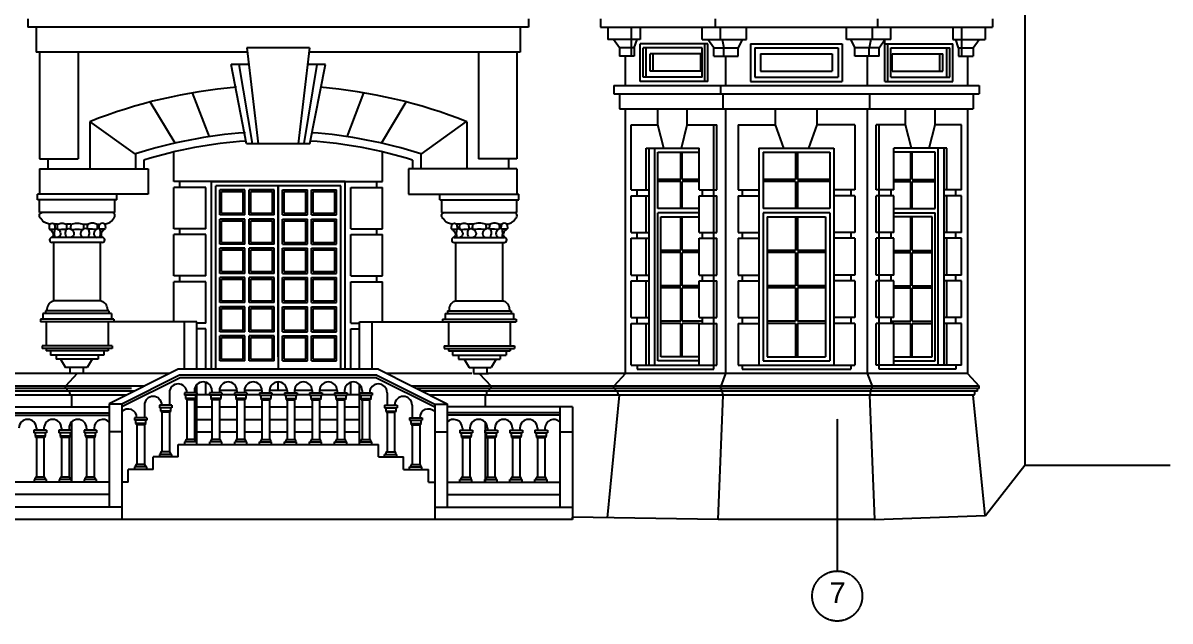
# Model space of a CAD drawing. Header units: millimetres. Extents: x -112665 to -16847, y 30630 to 100849.
# Drawn here: x -98703 to -84954, y 82012 to 89178 of the extents above; entities that cross this region are included whole.
import ezdxf

# ---------------------------------------------------------------- set-up
doc = ezdxf.new("R2010")
doc.units = ezdxf.units.MM
doc.linetypes.add('CENTER2', pattern=[1.125, 0.75, -0.125, 0.125, -0.125])
doc.layers.add('axis', color=40, linetype='CENTER2')
doc.layers.add('wall', color=5, linetype='Continuous')
doc.styles.get("Standard").update_dxf_attribs({"font": 'arial.ttf'})

msp = doc.modelspace()

# ---------------------------------------------------------------- linework, layer by layer
at = {"layer": 'axis'}
msp.add_line((-88943, 84436), (-88943, 82612), dxfattribs=at)
at = {"layer": 'axis', "color": 3}
msp.add_circle((-88943, 82312), 300, dxfattribs=at)
at = {"layer": 'wall', "color": 18, "true_color": 0x000000}
for p, q in [((-86693, 94278), (-86693, 83878)), ((-91782, 89228), (-91782, 89128)), ((-91782, 89128), (-87082, 89128)), ((-90406, 89228), (-90406, 89128)), ((-88459, 89228), (-88459, 89128)), ((-87082, 89228), (-87082, 89128)), ((-91305, 88978), (-91692, 88978)), ((-87559, 88978), (-87172, 88978)), ((-91376, 88878), (-91553, 88878)), ((-90494, 88928), (-91305, 88928)), ((-90564, 88878), (-91270, 88878)), ((-89981, 88928), (-89981, 88478)), ((-89981, 88928), (-88883, 88928)), ((-89931, 88878), (-89931, 88528)), ((-89931, 88878), (-88933, 88878)), ((-88933, 88878), (-88933, 88528)), ((-88883, 88928), (-88883, 88478)), ((-88371, 88928), (-87559, 88928)), ((-88300, 88878), (-87594, 88878)), ((-87488, 88878), (-87312, 88878)), ((-91376, 88778), (-91553, 88778)), ((-90578, 88808), (-91185, 88808)), ((-90281, 88778), (-90281, 88428)), ((-89861, 88808), (-89861, 88598)), ((-89861, 88808), (-89003, 88808)), ((-89003, 88808), (-89003, 88598)), ((-88583, 88778), (-88583, 88428)), ((-88286, 88808), (-87679, 88808)), ((-87488, 88778), (-87312, 88778)), ((-87382, 88778), (-87382, 88428)), ((-90578, 88598), (-91185, 88598)), ((-89861, 88598), (-89003, 88598)), ((-88286, 88598), (-87679, 88598)), ((-91622, 88428), (-91622, 88328)), ((-91622, 88428), (-87242, 88428)), ((-90494, 88478), (-91305, 88478)), ((-90564, 88528), (-91270, 88528)), ((-89981, 88478), (-88883, 88478)), ((-89931, 88528), (-88933, 88528)), ((-88371, 88478), (-87559, 88478)), ((-88300, 88528), (-87594, 88528)), ((-87242, 88428), (-87242, 88328)), ((-91622, 88328), (-87242, 88328)), ((-91552, 88328), (-91552, 88148)), ((-87312, 88328), (-87312, 88148)), ((-91552, 88148), (-87312, 88148)), ((-90281, 88148), (-90281, 84978)), ((-88583, 88148), (-88583, 84978)), ((-87382, 88148), (-87382, 84978)), ((-97903, 87994), (-97903, 87428)), ((-93383, 87994), (-93383, 87428)), ((-91412, 87958), (-91094, 87958)), ((-90740, 87958), (-90387, 87958)), ((-90132, 87958), (-90132, 87178)), ((-90132, 87958), (-89682, 87958)), ((-88732, 87958), (-89182, 87958)), ((-88732, 87958), (-88732, 87178)), ((-88124, 87958), (-88478, 87958)), ((-87452, 87958), (-87771, 87958)), ((-95263, 87728), (-96023, 87728)), ((-97353, 87608), (-97353, 87428)), ((-93933, 87608), (-93933, 87428)), ((-91235, 87678), (-90599, 87678)), ((-91200, 87678), (-91200, 85078)), ((-89882, 87678), (-89882, 85078)), ((-89882, 87678), (-88982, 87678)), ((-89832, 87628), (-89832, 86953)), ((-89832, 87628), (-89032, 87628)), ((-89032, 87628), (-89032, 86953)), ((-88982, 87678), (-88982, 85078)), ((-87629, 87678), (-88266, 87678)), ((-87665, 87678), (-87665, 85078)), ((-98503, 87548), (-98043, 87548)), ((-97253, 87534), (-97253, 87428)), ((-94033, 87534), (-94033, 87428)), ((-92783, 87548), (-93243, 87548)), ((-98503, 87428), (-97203, 87428)), ((-92783, 87428), (-94083, 87428)), ((-96443, 87278), (-94843, 87278)), ((-91412, 87178), (-91200, 87178)), ((-90599, 87178), (-90387, 87178)), ((-90564, 87178), (-90564, 87108)), ((-90132, 87178), (-89882, 87178)), ((-90082, 87178), (-90082, 87108)), ((-88732, 87178), (-88982, 87178)), ((-88782, 87178), (-88782, 87108)), ((-88266, 87178), (-88478, 87178)), ((-88301, 87178), (-88301, 87108)), ((-87452, 87178), (-87665, 87178)), ((-91412, 87108), (-91200, 87108)), ((-90599, 87108), (-90387, 87108)), ((-90132, 87108), (-89882, 87108)), ((-90132, 87108), (-90132, 86668)), ((-88732, 87108), (-88982, 87108)), ((-88732, 87108), (-88732, 86668)), ((-88266, 87108), (-88478, 87108)), ((-87452, 87108), (-87665, 87108)), ((-89832, 86903), (-89832, 85128)), ((-89032, 86903), (-89032, 85128)), ((-98288, 86768), (-98323, 86768)), ((-98128, 86768), (-98183, 86768)), ((-97978, 86768), (-97923, 86768)), ((-97818, 86768), (-97783, 86768)), ((-89782, 86853), (-89782, 85178)), ((-89082, 86853), (-89082, 85178)), ((-91412, 86668), (-91200, 86668)), ((-90599, 86668), (-90387, 86668)), ((-90564, 86668), (-90564, 86598)), ((-90132, 86668), (-89882, 86668)), ((-90082, 86668), (-90082, 86598)), ((-88732, 86668), (-88982, 86668)), ((-88782, 86668), (-88782, 86598)), ((-88266, 86668), (-88478, 86668)), ((-88301, 86668), (-88301, 86598)), ((-87452, 86668), (-87665, 86668)), ((-97753, 86608), (-98353, 86608)), ((-97753, 86548), (-98353, 86548)), ((-91412, 86598), (-91200, 86598)), ((-90599, 86598), (-90387, 86598)), ((-90132, 86598), (-89882, 86598)), ((-90132, 86598), (-90132, 86158)), ((-88732, 86598), (-88982, 86598)), ((-88732, 86598), (-88732, 86158)), ((-88266, 86598), (-88478, 86598)), ((-87452, 86598), (-87665, 86598)), ((-91412, 86158), (-91200, 86158)), ((-91412, 86088), (-91200, 86088)), ((-90564, 86158), (-90564, 86088)), ((-90132, 86158), (-89882, 86158)), ((-90132, 86088), (-89882, 86088)), ((-90132, 86088), (-90132, 85648)), ((-90082, 86158), (-90082, 86088)), ((-88732, 86158), (-88982, 86158)), ((-88732, 86088), (-88982, 86088)), ((-88782, 86158), (-88782, 86088)), ((-88732, 86088), (-88732, 85648)), ((-88301, 86158), (-88301, 86088)), ((-87452, 86158), (-87665, 86158)), ((-87452, 86088), (-87665, 86088)), ((-97773, 85848), (-98333, 85848)), ((-93513, 85848), (-92953, 85848)), ((-97643, 85698), (-98463, 85698)), ((-97673, 85728), (-98433, 85728)), ((-98416, 85748), (-98416, 85728)), ((-97690, 85748), (-97690, 85728)), ((-93643, 85698), (-92823, 85698)), ((-93613, 85728), (-92853, 85728)), ((-93596, 85748), (-93596, 85728)), ((-92870, 85748), (-92870, 85728)), ((-91412, 85648), (-91200, 85648)), ((-91412, 85578), (-91200, 85578)), ((-90564, 85648), (-90564, 85578)), ((-90132, 85648), (-89882, 85648)), ((-90132, 85578), (-89882, 85578)), ((-90132, 85578), (-90132, 85078)), ((-90082, 85648), (-90082, 85578)), ((-88732, 85648), (-88982, 85648)), ((-88732, 85578), (-88982, 85578)), ((-88782, 85648), (-88782, 85578)), ((-88732, 85578), (-88732, 85078)), ((-88301, 85648), (-88301, 85578)), ((-87452, 85648), (-87665, 85648)), ((-87452, 85578), (-87665, 85578)), ((-89832, 85128), (-89032, 85128)), ((-89782, 85178), (-89082, 85178)), ((-91412, 85078), (-90387, 85078)), ((-91341, 85028), (-90422, 85028)), ((-91200, 85078), (-90599, 85078)), ((-90132, 85078), (-88732, 85078)), ((-90082, 85028), (-88782, 85028)), ((-87452, 85078), (-88478, 85078)), ((-87523, 85028), (-88442, 85028)), ((-87665, 85078), (-88266, 85078)), ((-87167, 83278), (-86693, 83878)), ((-86693, 83878), (-84954, 83878)), ((-88494, 83228), (-90370, 83228)), ((-88494, 83228), (-87167, 83278))]:
    msp.add_line(p, q, dxfattribs=at)
at = {"layer": 'wall', "color": 18, "ltscale": 2, "true_color": 0x000000}
for p, q in [((-98643, 89228), (-98643, 89128)), ((-92643, 89128), (-98643, 89128)), ((-98543, 89128), (-98543, 88828)), ((-92743, 89128), (-92743, 88828)), ((-92643, 89228), (-92643, 89128)), ((-91694, 89128), (-91694, 88978)), ((-91412, 89128), (-91412, 88778)), ((-91305, 89128), (-91305, 88978)), ((-90564, 88978), (-90564, 89128)), ((-90344, 88978), (-90344, 89128)), ((-90031, 88978), (-90031, 89128)), ((-88833, 88978), (-88833, 89128)), ((-88521, 88978), (-88521, 89128)), ((-88300, 88978), (-88300, 89128)), ((-87559, 89128), (-87559, 88978)), ((-87453, 89128), (-87453, 88778)), ((-87170, 89128), (-87170, 88978)), ((-91553, 88878), (-91624, 88978)), ((-91376, 88878), (-91342, 88978)), ((-90564, 88978), (-90031, 88978)), ((-90423, 88878), (-90494, 88978)), ((-90323, 88978), (-90302, 88878)), ((-90081, 88978), (-90131, 88878)), ((-88300, 88978), (-88833, 88978)), ((-88783, 88978), (-88733, 88878)), ((-88542, 88978), (-88562, 88878)), ((-88442, 88878), (-88371, 88978)), ((-88371, 88878), (-88371, 88978)), ((-87488, 88878), (-87523, 88978)), ((-87312, 88878), (-87241, 88978)), ((-96012, 88828), (-98543, 88828)), ((-98503, 88828), (-98503, 87548)), ((-98043, 88828), (-98043, 87548)), ((-95268, 88878), (-96018, 88878)), ((-96018, 88878), (-95884, 87728)), ((-95268, 88878), (-95403, 87728)), ((-92743, 88828), (-95274, 88828)), ((-93243, 88828), (-93243, 87548)), ((-92783, 88828), (-92783, 87548)), ((-91553, 88878), (-91553, 88778)), ((-91376, 88878), (-91376, 88778)), ((-91305, 88478), (-91305, 88928)), ((-91270, 88528), (-91270, 88878)), ((-91235, 88528), (-91235, 88878)), ((-90564, 88528), (-90564, 88878)), ((-90529, 88478), (-90529, 88928)), ((-90494, 88478), (-90494, 88928)), ((-90423, 88878), (-90131, 88878)), ((-90423, 88778), (-90423, 88878)), ((-90302, 88778), (-90302, 88878)), ((-90131, 88778), (-90131, 88878)), ((-88733, 88778), (-88733, 88878)), ((-88442, 88878), (-88733, 88878)), ((-88562, 88778), (-88562, 88878)), ((-88442, 88778), (-88442, 88878)), ((-88371, 88478), (-88371, 88928)), ((-88336, 88478), (-88336, 88928)), ((-88300, 88528), (-88300, 88878)), ((-87630, 88528), (-87630, 88878)), ((-87594, 88528), (-87594, 88878)), ((-87559, 88478), (-87559, 88928)), ((-87488, 88878), (-87488, 88778)), ((-87312, 88878), (-87312, 88778)), ((-91483, 88778), (-91483, 88428)), ((-91185, 88598), (-91185, 88808)), ((-91150, 88598), (-91150, 88808)), ((-90578, 88598), (-90578, 88808)), ((-90423, 88778), (-90131, 88778)), ((-88442, 88778), (-88733, 88778)), ((-88286, 88598), (-88286, 88808)), ((-87715, 88598), (-87715, 88808)), ((-87679, 88598), (-87679, 88808)), ((-96000, 88678), (-96208, 88678)), ((-96023, 87728), (-96208, 88678)), ((-95953, 87732), (-96110, 88678)), ((-95333, 87732), (-95176, 88678)), ((-95078, 88678), (-95286, 88678)), ((-95263, 87728), (-95078, 88678)), ((-90339, 88328), (-90339, 88428)), ((-96467, 87815), (-96670, 88340)), ((-94819, 87815), (-94616, 88340)), ((-90310, 88148), (-90310, 88328)), ((-88554, 88148), (-88554, 88328)), ((-96880, 87738), (-97178, 88231)), ((-94406, 87738), (-94109, 88231)), ((-91483, 88148), (-91483, 84978)), ((-91094, 87958), (-91094, 88148)), ((-90740, 87958), (-90740, 88148)), ((-89682, 87958), (-89682, 88148)), ((-89182, 87958), (-89182, 88148)), ((-88124, 87958), (-88124, 88148)), ((-87771, 87958), (-87771, 88148)), ((-97355, 87607), (-97901, 87995)), ((-93931, 87607), (-93386, 87995)), ((-91412, 87178), (-91412, 87958)), ((-91023, 87678), (-91094, 87958)), ((-90811, 87678), (-90740, 87958)), ((-90422, 85028), (-90422, 87958)), ((-90387, 87178), (-90387, 87958)), ((-89582, 87678), (-89682, 87958)), ((-89282, 87678), (-89182, 87958)), ((-88478, 87178), (-88478, 87958)), ((-88442, 85028), (-88442, 87958)), ((-88053, 87678), (-88124, 87958)), ((-87841, 87678), (-87771, 87958)), ((-87452, 87178), (-87452, 87958)), ((-96893, 87278), (-96893, 87632)), ((-94393, 87278), (-94393, 87632)), ((-91235, 87178), (-91235, 87678)), ((-91129, 85078), (-91129, 87678)), ((-91093, 86953), (-91093, 87628)), ((-91093, 87628), (-90599, 87628)), ((-90819, 87303), (-90819, 87628)), ((-90802, 87303), (-90802, 87628)), ((-90599, 87178), (-90599, 87678)), ((-89445, 87628), (-89445, 87303)), ((-89420, 87628), (-89420, 87303)), ((-88266, 87178), (-88266, 87678)), ((-87771, 87628), (-88266, 87628)), ((-88063, 87303), (-88063, 87628)), ((-88045, 87303), (-88045, 87628)), ((-87771, 86953), (-87771, 87628)), ((-87735, 85078), (-87735, 87678)), ((-87629, 87178), (-87629, 87678)), ((-98503, 87428), (-98503, 87128)), ((-97203, 87428), (-97203, 87128)), ((-94083, 87428), (-94083, 87128)), ((-92783, 87428), (-92783, 87128)), ((-96443, 87278), (-96893, 87278)), ((-96513, 87208), (-96893, 87208)), ((-96893, 86713), (-96893, 87208)), ((-96823, 87208), (-96823, 87278)), ((-96513, 86713), (-96513, 87208)), ((-94843, 87278), (-96443, 87278)), ((-96443, 85028), (-96443, 87278)), ((-94893, 87228), (-96393, 87228)), ((-96393, 85028), (-96393, 87228)), ((-96343, 86878), (-96343, 87178)), ((-96043, 87178), (-96343, 87178)), ((-96043, 86878), (-96043, 87178)), ((-95693, 87178), (-95993, 87178)), ((-95993, 86878), (-95993, 87178)), ((-95693, 86878), (-95693, 87178)), ((-95643, 87228), (-95643, 85028)), ((-95643, 85178), (-95643, 87223)), ((-95593, 86878), (-95593, 87178)), ((-95593, 87178), (-95293, 87178)), ((-95293, 86878), (-95293, 87178)), ((-95243, 86878), (-95243, 87178)), ((-95243, 87178), (-94943, 87178)), ((-94943, 86878), (-94943, 87178)), ((-94893, 85028), (-94893, 87228)), ((-94843, 85028), (-94843, 87278)), ((-94843, 87278), (-94393, 87278)), ((-94773, 86713), (-94773, 87208)), ((-94773, 87208), (-94393, 87208)), ((-94463, 87208), (-94463, 87278)), ((-94393, 86713), (-94393, 87208)), ((-91341, 87108), (-91341, 87178)), ((-90819, 87303), (-91093, 87303)), ((-90819, 87278), (-91093, 87278)), ((-90819, 86953), (-90819, 87278)), ((-90599, 87303), (-90802, 87303)), ((-90599, 87278), (-90802, 87278)), ((-90802, 86953), (-90802, 87278)), ((-89445, 87303), (-89832, 87303)), ((-89445, 87278), (-89832, 87278)), ((-89445, 87278), (-89445, 86953)), ((-89032, 87303), (-89420, 87303)), ((-89420, 87278), (-89420, 86953)), ((-89032, 87278), (-89420, 87278)), ((-88266, 87303), (-88063, 87303)), ((-88266, 87278), (-88063, 87278)), ((-88063, 86953), (-88063, 87278)), ((-88045, 87303), (-87771, 87303)), ((-88045, 87278), (-87771, 87278)), ((-88045, 86953), (-88045, 87278)), ((-87523, 87108), (-87523, 87178)), ((-97203, 87128), (-98528, 87128)), ((-98528, 87058), (-98528, 87128)), ((-97578, 87058), (-98528, 87058)), ((-98503, 86908), (-98503, 87058)), ((-97603, 86908), (-97603, 87058)), ((-97578, 87058), (-97578, 87128)), ((-96443, 86673), (-96443, 87168)), ((-96323, 86898), (-96323, 87158)), ((-96323, 87158), (-96063, 87158)), ((-96063, 86898), (-96063, 87158)), ((-95973, 86898), (-95973, 87158)), ((-95973, 87158), (-95713, 87158)), ((-95713, 86898), (-95713, 87158)), ((-95573, 87158), (-95313, 87158)), ((-95573, 86898), (-95573, 87158)), ((-95313, 86898), (-95313, 87158)), ((-95223, 87158), (-94963, 87158)), ((-95223, 86898), (-95223, 87158)), ((-94963, 86898), (-94963, 87158)), ((-94843, 86673), (-94843, 87168)), ((-94083, 87128), (-92758, 87128)), ((-93708, 87058), (-93708, 87128)), ((-93708, 87058), (-92758, 87058)), ((-93683, 86908), (-93683, 87058)), ((-92783, 86908), (-92783, 87058)), ((-92758, 87058), (-92758, 87128)), ((-91412, 86668), (-91412, 87108)), ((-91235, 86668), (-91235, 87108)), ((-90599, 86668), (-90599, 87108)), ((-90387, 86668), (-90387, 87108)), ((-88478, 86668), (-88478, 87108)), ((-88266, 86668), (-88266, 87108)), ((-87629, 86668), (-87629, 87108)), ((-87452, 86668), (-87452, 87108)), ((-97603, 86908), (-98503, 86908)), ((-96323, 86898), (-96063, 86898)), ((-95973, 86898), (-95713, 86898)), ((-95573, 86898), (-95313, 86898)), ((-95223, 86898), (-94963, 86898)), ((-93683, 86908), (-92783, 86908)), ((-90599, 86953), (-91093, 86953)), ((-91093, 85128), (-91093, 86903)), ((-90599, 86903), (-91093, 86903)), ((-89032, 86953), (-89832, 86953)), ((-89032, 86903), (-89832, 86903)), ((-88266, 86953), (-87771, 86953)), ((-88266, 86903), (-87771, 86903)), ((-87771, 85128), (-87771, 86903)), ((-96043, 86878), (-96343, 86878)), ((-96343, 86528), (-96343, 86828)), ((-96043, 86828), (-96343, 86828)), ((-96323, 86548), (-96323, 86808)), ((-96323, 86808), (-96063, 86808)), ((-96063, 86548), (-96063, 86808)), ((-96043, 86528), (-96043, 86828)), ((-95693, 86878), (-95993, 86878)), ((-95993, 86528), (-95993, 86828)), ((-95693, 86828), (-95993, 86828)), ((-95973, 86548), (-95973, 86808)), ((-95973, 86808), (-95713, 86808)), ((-95713, 86548), (-95713, 86808)), ((-95693, 86528), (-95693, 86828)), ((-95593, 86878), (-95293, 86878)), ((-95593, 86528), (-95593, 86828)), ((-95593, 86828), (-95293, 86828)), ((-95573, 86548), (-95573, 86808)), ((-95573, 86808), (-95313, 86808)), ((-95313, 86548), (-95313, 86808)), ((-95293, 86528), (-95293, 86828)), ((-95243, 86878), (-94943, 86878)), ((-95243, 86528), (-95243, 86828)), ((-95243, 86828), (-94943, 86828)), ((-95223, 86548), (-95223, 86808)), ((-95223, 86808), (-94963, 86808)), ((-94963, 86548), (-94963, 86808)), ((-94943, 86528), (-94943, 86828)), ((-93468, 86768), (-93503, 86768)), ((-93308, 86768), (-93363, 86768)), ((-93158, 86768), (-93103, 86768)), ((-92998, 86768), (-92963, 86768)), ((-91058, 85178), (-91058, 86853)), ((-91058, 86853), (-90599, 86853)), ((-90819, 86453), (-90819, 86853)), ((-90802, 86453), (-90802, 86853)), ((-89782, 86853), (-89082, 86853)), ((-89445, 86853), (-89445, 86453)), ((-89420, 86853), (-89420, 86453)), ((-87807, 86853), (-88266, 86853)), ((-88063, 86453), (-88063, 86853)), ((-88045, 86453), (-88045, 86853)), ((-87807, 85178), (-87807, 86853)), ((-96513, 86713), (-96893, 86713)), ((-96513, 86643), (-96893, 86643)), ((-96893, 86148), (-96893, 86643)), ((-96823, 86643), (-96823, 86713)), ((-96513, 86148), (-96513, 86643)), ((-94773, 86713), (-94393, 86713)), ((-94773, 86148), (-94773, 86643)), ((-94773, 86643), (-94393, 86643)), ((-94463, 86643), (-94463, 86713)), ((-94393, 86148), (-94393, 86643)), ((-91341, 86598), (-91341, 86668)), ((-87523, 86598), (-87523, 86668)), ((-98333, 85848), (-98333, 86548)), ((-97773, 85848), (-97773, 86548)), ((-96443, 86108), (-96443, 86603)), ((-96043, 86528), (-96343, 86528)), ((-96323, 86548), (-96063, 86548)), ((-95693, 86528), (-95993, 86528)), ((-95973, 86548), (-95713, 86548)), ((-95593, 86528), (-95293, 86528)), ((-95573, 86548), (-95313, 86548)), ((-95243, 86528), (-94943, 86528)), ((-95223, 86548), (-94963, 86548)), ((-94843, 86108), (-94843, 86603)), ((-93533, 86608), (-92933, 86608)), ((-93533, 86548), (-92933, 86548)), ((-93513, 85848), (-93513, 86548)), ((-92953, 85848), (-92953, 86548)), ((-91412, 86158), (-91412, 86598)), ((-91235, 86158), (-91235, 86598)), ((-90599, 86158), (-90599, 86598)), ((-90387, 86158), (-90387, 86598)), ((-88478, 86158), (-88478, 86598)), ((-88266, 86158), (-88266, 86598)), ((-87629, 86158), (-87629, 86598)), ((-87452, 86158), (-87452, 86598)), ((-96043, 86478), (-96343, 86478)), ((-96343, 86178), (-96343, 86478)), ((-96323, 86198), (-96323, 86458)), ((-96323, 86458), (-96063, 86458)), ((-96063, 86198), (-96063, 86458)), ((-96043, 86178), (-96043, 86478)), ((-95693, 86478), (-95993, 86478)), ((-95993, 86178), (-95993, 86478)), ((-95973, 86198), (-95973, 86458)), ((-95973, 86458), (-95713, 86458)), ((-95713, 86198), (-95713, 86458)), ((-95693, 86178), (-95693, 86478)), ((-95593, 86178), (-95593, 86478)), ((-95593, 86478), (-95293, 86478)), ((-95573, 86198), (-95573, 86458)), ((-95573, 86458), (-95313, 86458)), ((-95313, 86198), (-95313, 86458)), ((-95293, 86178), (-95293, 86478)), ((-95243, 86178), (-95243, 86478)), ((-95243, 86478), (-94943, 86478)), ((-95223, 86198), (-95223, 86458)), ((-95223, 86458), (-94963, 86458)), ((-94963, 86198), (-94963, 86458)), ((-94943, 86178), (-94943, 86478)), ((-90819, 86453), (-91058, 86453)), ((-90819, 86428), (-91058, 86428)), ((-90819, 86028), (-90819, 86428)), ((-90599, 86453), (-90802, 86453)), ((-90802, 86028), (-90802, 86428)), ((-90599, 86428), (-90802, 86428)), ((-89445, 86453), (-89782, 86453)), ((-89445, 86428), (-89782, 86428)), ((-89445, 86428), (-89445, 86028)), ((-89082, 86453), (-89420, 86453)), ((-89420, 86428), (-89420, 86028)), ((-89082, 86428), (-89420, 86428)), ((-88266, 86453), (-88063, 86453)), ((-88266, 86428), (-88063, 86428)), ((-88063, 86028), (-88063, 86428)), ((-88045, 86453), (-87807, 86453)), ((-88045, 86028), (-88045, 86428)), ((-88045, 86428), (-87807, 86428)), ((-96513, 86148), (-96893, 86148)), ((-96893, 85598), (-96893, 86078)), ((-96513, 86078), (-96893, 86078)), ((-96823, 86078), (-96823, 86148)), ((-96513, 85583), (-96513, 86078)), ((-96043, 86178), (-96343, 86178)), ((-96343, 85828), (-96343, 86128)), ((-96043, 86128), (-96343, 86128)), ((-96323, 86198), (-96063, 86198)), ((-96323, 85848), (-96323, 86108)), ((-96323, 86108), (-96063, 86108)), ((-96063, 85848), (-96063, 86108)), ((-96043, 85828), (-96043, 86128)), ((-95693, 86178), (-95993, 86178)), ((-95993, 85828), (-95993, 86128)), ((-95693, 86128), (-95993, 86128)), ((-95973, 86198), (-95713, 86198)), ((-95973, 85848), (-95973, 86108)), ((-95973, 86108), (-95713, 86108)), ((-95713, 85848), (-95713, 86108)), ((-95693, 85828), (-95693, 86128)), ((-95593, 86178), (-95293, 86178)), ((-95593, 86128), (-95293, 86128)), ((-95593, 85828), (-95593, 86128)), ((-95573, 86198), (-95313, 86198)), ((-95573, 85848), (-95573, 86108)), ((-95573, 86108), (-95313, 86108)), ((-95313, 85848), (-95313, 86108)), ((-95293, 85828), (-95293, 86128)), ((-95243, 86178), (-94943, 86178)), ((-95243, 86128), (-94943, 86128)), ((-95243, 85828), (-95243, 86128)), ((-95223, 86198), (-94963, 86198)), ((-95223, 85848), (-95223, 86108)), ((-95223, 86108), (-94963, 86108)), ((-94963, 85848), (-94963, 86108)), ((-94943, 85828), (-94943, 86128)), ((-94773, 86148), (-94393, 86148)), ((-94773, 85583), (-94773, 86078)), ((-94773, 86078), (-94393, 86078)), ((-94463, 86078), (-94463, 86148)), ((-94393, 85598), (-94393, 86078)), ((-91412, 85648), (-91412, 86088)), ((-91341, 86088), (-91341, 86158)), ((-91235, 85648), (-91235, 86088)), ((-90599, 86158), (-90387, 86158)), ((-90599, 85648), (-90599, 86088)), ((-90599, 86088), (-90387, 86088)), ((-90387, 85648), (-90387, 86088)), ((-88266, 86158), (-88478, 86158)), ((-88478, 85648), (-88478, 86088)), ((-88266, 86088), (-88478, 86088)), ((-88266, 85648), (-88266, 86088)), ((-87629, 85648), (-87629, 86088)), ((-87523, 86088), (-87523, 86158)), ((-87452, 85648), (-87452, 86088)), ((-96443, 85543), (-96443, 86038)), ((-94843, 85543), (-94843, 86038)), ((-90819, 86028), (-91058, 86028)), ((-90819, 86003), (-91058, 86003)), ((-90819, 85603), (-90819, 86003)), ((-90599, 86028), (-90802, 86028)), ((-90802, 85603), (-90802, 86003)), ((-90599, 86003), (-90802, 86003)), ((-89445, 86028), (-89782, 86028)), ((-89445, 86003), (-89782, 86003)), ((-89445, 86003), (-89445, 85603)), ((-89082, 86028), (-89420, 86028)), ((-89420, 86003), (-89420, 85603)), ((-89082, 86003), (-89420, 86003)), ((-88266, 86028), (-88063, 86028)), ((-88266, 86003), (-88063, 86003)), ((-88063, 85603), (-88063, 86003)), ((-88045, 86028), (-87807, 86028)), ((-88045, 86003), (-87807, 86003)), ((-88045, 85603), (-88045, 86003)), ((-96043, 85828), (-96343, 85828)), ((-96323, 85848), (-96063, 85848)), ((-95693, 85828), (-95993, 85828)), ((-95973, 85848), (-95713, 85848)), ((-95593, 85828), (-95293, 85828)), ((-95573, 85848), (-95313, 85848)), ((-95243, 85828), (-94943, 85828)), ((-95223, 85848), (-94963, 85848)), ((-98463, 85698), (-98463, 85628)), ((-98433, 85728), (-98433, 85698)), ((-97673, 85728), (-97673, 85698)), ((-97643, 85698), (-97643, 85628)), ((-96343, 85478), (-96343, 85778)), ((-96043, 85778), (-96343, 85778)), ((-96323, 85498), (-96323, 85758)), ((-96323, 85758), (-96063, 85758)), ((-96063, 85498), (-96063, 85758)), ((-96043, 85478), (-96043, 85778)), ((-95993, 85478), (-95993, 85778)), ((-95693, 85778), (-95993, 85778)), ((-95973, 85498), (-95973, 85758)), ((-95973, 85758), (-95713, 85758)), ((-95713, 85498), (-95713, 85758)), ((-95693, 85478), (-95693, 85778)), ((-95593, 85778), (-95293, 85778)), ((-95593, 85478), (-95593, 85778)), ((-95573, 85498), (-95573, 85758)), ((-95573, 85758), (-95313, 85758)), ((-95313, 85498), (-95313, 85758)), ((-95293, 85478), (-95293, 85778)), ((-95243, 85778), (-94943, 85778)), ((-95243, 85478), (-95243, 85778)), ((-95223, 85498), (-95223, 85758)), ((-95223, 85758), (-94963, 85758)), ((-94963, 85498), (-94963, 85758)), ((-94943, 85478), (-94943, 85778)), ((-93643, 85698), (-93643, 85628)), ((-93613, 85728), (-93613, 85698)), ((-92853, 85728), (-92853, 85698)), ((-92823, 85698), (-92823, 85628)), ((-97613, 85628), (-98493, 85628)), ((-98493, 85628), (-98493, 85598)), ((-97613, 85598), (-98493, 85598)), ((-98423, 85598), (-98423, 85308)), ((-97683, 85598), (-97683, 85308)), ((-97613, 85628), (-97613, 85598)), ((-96618, 85598), (-97613, 85598)), ((-96768, 85028), (-96768, 85598)), ((-96618, 85028), (-96618, 85598)), ((-96513, 85583), (-96618, 85583)), ((-94773, 85583), (-94668, 85583)), ((-94668, 85598), (-93673, 85598)), ((-94668, 85028), (-94668, 85598)), ((-94518, 85028), (-94518, 85598)), ((-93673, 85628), (-93673, 85598)), ((-93673, 85628), (-92793, 85628)), ((-93673, 85598), (-92793, 85598)), ((-93603, 85598), (-93603, 85308)), ((-92863, 85598), (-92863, 85308)), ((-92793, 85628), (-92793, 85598)), ((-91412, 85078), (-91412, 85578)), ((-91341, 85578), (-91341, 85648)), ((-91235, 85078), (-91235, 85578)), ((-90819, 85603), (-91058, 85603)), ((-90819, 85578), (-91058, 85578)), ((-90819, 85178), (-90819, 85578)), ((-90564, 85603), (-90802, 85603)), ((-90802, 85178), (-90802, 85578)), ((-90599, 85578), (-90802, 85578)), ((-90599, 85648), (-90387, 85648)), ((-90599, 85078), (-90599, 85578)), ((-90599, 85578), (-90387, 85578)), ((-90387, 85078), (-90387, 85578)), ((-89445, 85603), (-89782, 85603)), ((-89445, 85578), (-89782, 85578)), ((-89445, 85578), (-89445, 85178)), ((-89082, 85603), (-89420, 85603)), ((-89420, 85578), (-89420, 85178)), ((-89082, 85578), (-89420, 85578)), ((-88266, 85648), (-88478, 85648)), ((-88478, 85078), (-88478, 85578)), ((-88266, 85578), (-88478, 85578)), ((-88301, 85603), (-88063, 85603)), ((-88266, 85078), (-88266, 85578)), ((-88266, 85578), (-88063, 85578)), ((-88063, 85178), (-88063, 85578)), ((-88045, 85603), (-87807, 85603)), ((-88045, 85578), (-87807, 85578)), ((-88045, 85178), (-88045, 85578)), ((-87629, 85078), (-87629, 85578)), ((-87523, 85578), (-87523, 85648)), ((-87452, 85078), (-87452, 85578)), ((-96513, 85513), (-96618, 85513)), ((-96513, 85028), (-96513, 85513)), ((-96443, 85128), (-96443, 85493)), ((-96043, 85478), (-96343, 85478)), ((-96043, 85428), (-96343, 85428)), ((-96343, 85128), (-96343, 85428)), ((-96323, 85498), (-96063, 85498)), ((-96323, 85408), (-96063, 85408)), ((-96323, 85148), (-96323, 85408)), ((-96063, 85148), (-96063, 85408)), ((-96043, 85128), (-96043, 85428)), ((-95693, 85478), (-95993, 85478)), ((-95993, 85128), (-95993, 85428)), ((-95693, 85428), (-95993, 85428)), ((-95973, 85498), (-95713, 85498)), ((-95973, 85148), (-95973, 85408)), ((-95973, 85408), (-95713, 85408)), ((-95713, 85148), (-95713, 85408)), ((-95693, 85128), (-95693, 85428)), ((-95593, 85478), (-95293, 85478)), ((-95593, 85428), (-95293, 85428)), ((-95593, 85128), (-95593, 85428)), ((-95573, 85498), (-95313, 85498)), ((-95573, 85408), (-95313, 85408)), ((-95573, 85148), (-95573, 85408)), ((-95313, 85148), (-95313, 85408)), ((-95293, 85128), (-95293, 85428)), ((-95243, 85478), (-94943, 85478)), ((-95243, 85428), (-94943, 85428)), ((-95243, 85128), (-95243, 85428)), ((-95223, 85498), (-94963, 85498)), ((-95223, 85408), (-94963, 85408)), ((-95223, 85148), (-95223, 85408)), ((-94963, 85148), (-94963, 85408)), ((-94943, 85128), (-94943, 85428)), ((-94843, 85128), (-94843, 85493)), ((-94773, 85028), (-94773, 85513)), ((-94773, 85513), (-94668, 85513)), ((-97633, 85308), (-98473, 85308)), ((-98473, 85308), (-98473, 85278)), ((-97633, 85278), (-98473, 85278)), ((-98423, 85278), (-98423, 85248)), ((-97683, 85248), (-98423, 85248)), ((-98373, 85248), (-98373, 85198)), ((-97733, 85248), (-97733, 85198)), ((-97683, 85278), (-97683, 85248)), ((-97633, 85308), (-97633, 85278)), ((-93653, 85308), (-93653, 85278)), ((-93653, 85308), (-92813, 85308)), ((-93653, 85278), (-92813, 85278)), ((-93603, 85278), (-93603, 85248)), ((-93603, 85248), (-92863, 85248)), ((-93553, 85248), (-93553, 85198)), ((-92913, 85248), (-92913, 85198)), ((-92863, 85278), (-92863, 85248)), ((-92813, 85308), (-92813, 85278)), ((-97733, 85198), (-98373, 85198)), ((-98303, 85198), (-98303, 85148)), ((-97803, 85148), (-98303, 85148)), ((-98253, 85148), (-98193, 85048)), ((-97873, 85148), (-97933, 85048)), ((-97803, 85198), (-97803, 85148)), ((-96043, 85128), (-96343, 85128)), ((-96323, 85148), (-96063, 85148)), ((-95693, 85128), (-95993, 85128)), ((-95973, 85148), (-95713, 85148)), ((-95593, 85128), (-95293, 85128)), ((-95573, 85148), (-95313, 85148)), ((-95243, 85128), (-94943, 85128)), ((-95223, 85148), (-94963, 85148)), ((-93553, 85198), (-92913, 85198)), ((-93483, 85198), (-93483, 85148)), ((-93483, 85148), (-92983, 85148)), ((-93413, 85148), (-93353, 85048)), ((-93033, 85148), (-93093, 85048)), ((-92983, 85198), (-92983, 85148)), ((-90599, 85128), (-91093, 85128)), ((-90599, 85178), (-91058, 85178)), ((-90599, 85078), (-90599, 85154)), ((-88266, 85178), (-87807, 85178)), ((-88266, 85078), (-88266, 85154)), ((-88266, 85128), (-87771, 85128)), ((-96943, 84978), (-103973, 84978)), ((-97933, 85048), (-98193, 85048)), ((-98053, 84978), (-98193, 84828)), ((-97983, 84978), (-98163, 84978)), ((-98143, 85048), (-98143, 84978)), ((-97983, 85048), (-97983, 84978)), ((-96843, 85028), (-97668, 84615)), ((-94443, 85028), (-96843, 85028)), ((-94443, 85028), (-93618, 84615)), ((-93323, 84978), (-94343, 84978)), ((-93353, 85048), (-93093, 85048)), ((-93303, 85048), (-93303, 84978)), ((-93303, 84978), (-93123, 84978)), ((-93233, 84978), (-93093, 84828)), ((-93143, 85048), (-93143, 84978)), ((-87382, 84978), (-93143, 84978)), ((-91482, 84978), (-91622, 84828)), ((-91482, 84978), (-91622, 84828)), ((-87382, 84978), (-91483, 84978)), ((-91341, 85078), (-91341, 85028)), ((-90281, 84978), (-90339, 84828)), ((-90281, 84978), (-90339, 84828)), ((-90082, 85078), (-90082, 85028)), ((-88782, 85078), (-88782, 85028)), ((-88583, 84978), (-88525, 84828)), ((-88583, 84978), (-88525, 84828)), ((-87523, 85078), (-87523, 85028)), ((-87382, 84978), (-87242, 84828)), ((-87382, 84978), (-87242, 84828)), ((-96827, 84958), (-97518, 84612)), ((-96820, 84928), (-97518, 84578)), ((-94460, 84958), (-96827, 84958)), ((-94467, 84928), (-96820, 84928)), ((-96618, 84128), (-96618, 84846)), ((-96513, 84728), (-96513, 84873)), ((-95643, 84778), (-95643, 84878)), ((-94773, 84728), (-94773, 84873)), ((-94668, 84128), (-94668, 84846)), ((-94467, 84928), (-93768, 84578)), ((-94460, 84958), (-93768, 84612)), ((-97243, 84828), (-104112, 84828)), ((-97403, 84798), (-104112, 84798)), ((-97363, 84768), (-104092, 84768)), ((-97463, 84718), (-104042, 84718)), ((-98193, 84798), (-98193, 84828)), ((-98173, 84768), (-98173, 84798)), ((-98143, 84743), (-98143, 84768)), ((-98123, 84718), (-98123, 84578)), ((-96948, 84748), (-96948, 84598)), ((-96618, 84748), (-96768, 84748)), ((-96768, 84748), (-96768, 84718)), ((-96618, 84718), (-96768, 84718)), ((-96753, 84718), (-96753, 84678)), ((-96648, 84773), (-96648, 84748)), ((-96633, 84718), (-96633, 84678)), ((-96618, 84748), (-96618, 84718)), ((-96618, 84728), (-96468, 84728)), ((-96468, 84748), (-96468, 84718)), ((-96318, 84748), (-96468, 84748)), ((-96318, 84718), (-96468, 84718)), ((-96453, 84718), (-96453, 84678)), ((-96438, 84773), (-96438, 84748)), ((-96348, 84778), (-96138, 84778)), ((-96348, 84773), (-96348, 84748)), ((-96333, 84718), (-96333, 84678)), ((-96318, 84748), (-96318, 84718)), ((-96318, 84728), (-96168, 84728)), ((-96168, 84748), (-96168, 84718)), ((-96018, 84748), (-96168, 84748)), ((-96018, 84718), (-96168, 84718)), ((-96153, 84718), (-96153, 84678)), ((-96138, 84773), (-96138, 84748)), ((-96048, 84778), (-95838, 84778)), ((-96048, 84773), (-96048, 84748)), ((-96033, 84718), (-96033, 84678)), ((-96018, 84748), (-96018, 84718)), ((-96018, 84728), (-95868, 84728)), ((-95868, 84748), (-95718, 84748)), ((-95868, 84748), (-95868, 84718)), ((-95868, 84718), (-95718, 84718)), ((-95853, 84718), (-95853, 84678)), ((-95838, 84773), (-95838, 84748)), ((-95748, 84778), (-95538, 84778)), ((-95748, 84773), (-95748, 84748)), ((-95733, 84718), (-95733, 84678)), ((-95718, 84748), (-95718, 84718)), ((-95718, 84728), (-95568, 84728)), ((-95568, 84748), (-95418, 84748)), ((-95568, 84748), (-95568, 84718)), ((-95568, 84718), (-95418, 84718)), ((-95553, 84718), (-95553, 84678)), ((-95538, 84773), (-95538, 84748)), ((-95448, 84778), (-95238, 84778)), ((-95448, 84773), (-95448, 84748)), ((-95433, 84718), (-95433, 84678)), ((-95418, 84748), (-95418, 84718)), ((-95418, 84728), (-95268, 84728)), ((-95268, 84748), (-95268, 84718)), ((-95268, 84748), (-95118, 84748)), ((-95268, 84718), (-95118, 84718)), ((-95253, 84718), (-95253, 84678)), ((-95238, 84773), (-95238, 84748)), ((-95148, 84778), (-94938, 84778)), ((-95148, 84773), (-95148, 84748)), ((-95133, 84718), (-95133, 84678)), ((-95118, 84748), (-95118, 84718)), ((-95118, 84728), (-94968, 84728)), ((-94968, 84748), (-94968, 84718)), ((-94968, 84748), (-94818, 84748)), ((-94968, 84718), (-94818, 84718)), ((-94953, 84718), (-94953, 84678)), ((-94938, 84773), (-94938, 84748)), ((-94848, 84773), (-94848, 84748)), ((-94833, 84718), (-94833, 84678)), ((-94818, 84748), (-94818, 84718)), ((-94818, 84728), (-94668, 84728)), ((-94668, 84748), (-94518, 84748)), ((-94668, 84748), (-94668, 84718)), ((-94668, 84718), (-94518, 84718)), ((-94653, 84718), (-94653, 84678)), ((-94638, 84773), (-94638, 84748)), ((-94533, 84718), (-94533, 84678)), ((-94518, 84748), (-94518, 84718)), ((-94338, 84748), (-94338, 84598)), ((-87242, 84828), (-94043, 84828)), ((-87242, 84798), (-93983, 84798)), ((-87262, 84768), (-93923, 84768)), ((-87312, 84718), (-93823, 84718)), ((-93163, 84718), (-93163, 84578)), ((-93143, 84743), (-93143, 84768)), ((-93113, 84768), (-93113, 84798)), ((-93093, 84798), (-93093, 84828)), ((-91695, 83250), (-91552, 84718)), ((-91622, 84798), (-91622, 84828)), ((-91602, 84768), (-91602, 84798)), ((-91572, 84743), (-91572, 84768)), ((-90370, 83228), (-90310, 84718)), ((-90339, 84798), (-90339, 84828)), ((-90329, 84768), (-90329, 84798)), ((-90320, 84743), (-90320, 84768)), ((-88494, 83228), (-88554, 84718)), ((-88544, 84743), (-88544, 84768)), ((-88535, 84768), (-88535, 84798)), ((-88525, 84798), (-88525, 84828)), ((-87172, 83277), (-87312, 84718)), ((-87292, 84743), (-87292, 84768)), ((-87262, 84768), (-87262, 84798)), ((-87242, 84798), (-87242, 84828)), ((-99168, 84578), (-97668, 84578)), ((-97668, 84615), (-97668, 83378)), ((-97518, 84612), (-97668, 84612)), ((-97518, 84612), (-97518, 83228)), ((-97248, 84598), (-97248, 84448)), ((-96918, 84598), (-97068, 84598)), ((-97068, 84598), (-97068, 84568)), ((-96918, 84568), (-97068, 84568)), ((-97053, 84568), (-97053, 84528)), ((-96933, 84568), (-96933, 84528)), ((-96918, 84598), (-96918, 84568)), ((-96633, 84678), (-96753, 84678)), ((-96748, 84678), (-96748, 84663)), ((-96638, 84663), (-96748, 84663)), ((-96738, 84663), (-96738, 84188)), ((-96648, 84663), (-96648, 84188)), ((-96638, 84678), (-96638, 84663)), ((-96618, 84578), (-96438, 84578)), ((-96333, 84678), (-96453, 84678)), ((-96448, 84678), (-96448, 84663)), ((-96338, 84663), (-96448, 84663)), ((-96438, 84663), (-96438, 84188)), ((-96348, 84663), (-96348, 84188)), ((-96348, 84578), (-96138, 84578)), ((-96338, 84678), (-96338, 84663)), ((-96033, 84678), (-96153, 84678)), ((-96148, 84678), (-96148, 84663)), ((-96038, 84663), (-96148, 84663)), ((-96138, 84663), (-96138, 84188)), ((-96048, 84663), (-96048, 84188)), ((-96048, 84578), (-95838, 84578)), ((-96038, 84678), (-96038, 84663)), ((-95853, 84678), (-95733, 84678)), ((-95848, 84678), (-95848, 84663)), ((-95848, 84663), (-95738, 84663)), ((-95838, 84663), (-95838, 84188)), ((-95748, 84663), (-95748, 84188)), ((-95748, 84578), (-95538, 84578)), ((-95738, 84678), (-95738, 84663)), ((-95553, 84678), (-95433, 84678)), ((-95548, 84678), (-95548, 84663)), ((-95548, 84663), (-95438, 84663)), ((-95538, 84663), (-95538, 84188)), ((-95448, 84663), (-95448, 84188)), ((-95448, 84578), (-95238, 84578)), ((-95438, 84678), (-95438, 84663)), ((-95253, 84678), (-95133, 84678)), ((-95248, 84678), (-95248, 84663)), ((-95248, 84663), (-95138, 84663)), ((-95238, 84663), (-95238, 84188)), ((-95148, 84663), (-95148, 84188)), ((-95148, 84578), (-94938, 84578)), ((-95138, 84678), (-95138, 84663)), ((-94953, 84678), (-94833, 84678)), ((-94948, 84678), (-94948, 84663)), ((-94948, 84663), (-94838, 84663)), ((-94938, 84663), (-94938, 84188)), ((-94848, 84663), (-94848, 84188)), ((-94848, 84578), (-94668, 84578)), ((-94838, 84678), (-94838, 84663)), ((-94653, 84678), (-94533, 84678)), ((-94648, 84678), (-94648, 84663)), ((-94648, 84663), (-94538, 84663)), ((-94638, 84663), (-94638, 84188)), ((-94548, 84663), (-94548, 84188)), ((-94538, 84678), (-94538, 84663)), ((-94368, 84598), (-94218, 84598)), ((-94368, 84598), (-94368, 84568)), ((-94368, 84568), (-94218, 84568)), ((-94353, 84568), (-94353, 84528)), ((-94233, 84568), (-94233, 84528)), ((-94218, 84598), (-94218, 84568)), ((-94038, 84598), (-94038, 84448)), ((-93768, 84612), (-93768, 83228)), ((-93768, 84612), (-93618, 84612)), ((-93618, 84615), (-93618, 83378)), ((-92118, 84578), (-93618, 84578)), ((-92268, 84578), (-92268, 83378)), ((-92118, 84578), (-92118, 83228)), ((-99018, 84508), (-97668, 84508)), ((-99018, 84478), (-97668, 84478)), ((-97368, 84448), (-97368, 84418)), ((-97218, 84448), (-97368, 84448)), ((-97218, 84448), (-97218, 84418)), ((-96933, 84528), (-97053, 84528)), ((-97048, 84528), (-97048, 84513)), ((-96938, 84513), (-97048, 84513)), ((-97038, 84513), (-97038, 84038)), ((-96948, 84513), (-96948, 84038)), ((-96938, 84528), (-96938, 84513)), ((-96618, 84428), (-96438, 84428)), ((-96348, 84428), (-96138, 84428)), ((-96048, 84428), (-95838, 84428)), ((-95748, 84428), (-95538, 84428)), ((-95448, 84428), (-95238, 84428)), ((-95148, 84428), (-94938, 84428)), ((-94848, 84428), (-94668, 84428)), ((-94353, 84528), (-94233, 84528)), ((-94348, 84528), (-94348, 84513)), ((-94348, 84513), (-94238, 84513)), ((-94338, 84513), (-94338, 84038)), ((-94248, 84513), (-94248, 84038)), ((-94238, 84528), (-94238, 84513)), ((-94068, 84448), (-94068, 84418)), ((-94068, 84448), (-93918, 84448)), ((-93918, 84448), (-93918, 84418)), ((-92268, 84508), (-93618, 84508)), ((-92268, 84478), (-93618, 84478)), ((-98421, 84298), (-98571, 84298)), ((-98571, 84298), (-98571, 84268)), ((-98541, 84323), (-98541, 84298)), ((-98451, 84323), (-98451, 84298)), ((-98421, 84298), (-98421, 84268)), ((-98121, 84298), (-98271, 84298)), ((-98271, 84298), (-98271, 84268)), ((-98241, 84323), (-98241, 84298)), ((-98151, 84323), (-98151, 84298)), ((-98123, 84393), (-98123, 83678)), ((-98121, 84298), (-98121, 84268)), ((-97821, 84298), (-97971, 84298)), ((-97971, 84298), (-97971, 84268)), ((-97941, 84323), (-97941, 84298)), ((-97851, 84323), (-97851, 84298)), ((-97821, 84298), (-97821, 84268)), ((-97218, 84418), (-97368, 84418)), ((-97353, 84418), (-97353, 84378)), ((-97233, 84378), (-97353, 84378)), ((-97348, 84378), (-97348, 84363)), ((-97238, 84363), (-97348, 84363)), ((-97338, 84363), (-97338, 83888)), ((-97248, 84363), (-97248, 83888)), ((-97238, 84378), (-97238, 84363)), ((-97233, 84418), (-97233, 84378)), ((-94068, 84418), (-93918, 84418)), ((-94053, 84418), (-94053, 84378)), ((-94053, 84378), (-93933, 84378)), ((-94048, 84378), (-94048, 84363)), ((-94048, 84363), (-93938, 84363)), ((-94038, 84363), (-94038, 83888)), ((-93948, 84363), (-93948, 83888)), ((-93938, 84378), (-93938, 84363)), ((-93933, 84418), (-93933, 84378)), ((-93466, 84298), (-93316, 84298)), ((-93466, 84298), (-93466, 84268)), ((-93436, 84323), (-93436, 84298)), ((-93346, 84323), (-93346, 84298)), ((-93316, 84298), (-93316, 84268)), ((-93166, 84298), (-93166, 84268)), ((-93166, 84298), (-93016, 84298)), ((-93163, 84393), (-93163, 83678)), ((-93136, 84323), (-93136, 84298)), ((-93046, 84323), (-93046, 84298)), ((-93016, 84298), (-93016, 84268)), ((-92866, 84298), (-92716, 84298)), ((-92866, 84298), (-92866, 84268)), ((-92836, 84323), (-92836, 84298)), ((-92746, 84323), (-92746, 84298)), ((-92716, 84298), (-92716, 84268)), ((-92566, 84298), (-92416, 84298)), ((-92566, 84298), (-92566, 84268)), ((-92536, 84323), (-92536, 84298)), ((-92446, 84323), (-92446, 84298)), ((-92416, 84298), (-92416, 84268)), ((-98421, 84268), (-98571, 84268)), ((-98556, 84268), (-98556, 84228)), ((-98436, 84228), (-98556, 84228)), ((-98551, 84228), (-98551, 84213)), ((-98441, 84213), (-98551, 84213)), ((-98541, 84213), (-98541, 83738)), ((-98451, 84213), (-98451, 83738)), ((-98441, 84228), (-98441, 84213)), ((-98436, 84268), (-98436, 84228)), ((-98121, 84268), (-98271, 84268)), ((-98256, 84268), (-98256, 84228)), ((-98136, 84228), (-98256, 84228)), ((-98251, 84228), (-98251, 84213)), ((-98141, 84213), (-98251, 84213)), ((-98241, 84213), (-98241, 83738)), ((-98151, 84213), (-98151, 83738)), ((-98141, 84228), (-98141, 84213)), ((-98136, 84268), (-98136, 84228)), ((-97821, 84268), (-97971, 84268)), ((-97956, 84268), (-97956, 84228)), ((-97836, 84228), (-97956, 84228)), ((-97951, 84228), (-97951, 84213)), ((-97841, 84213), (-97951, 84213)), ((-97941, 84213), (-97941, 83738)), ((-97851, 84213), (-97851, 83738)), ((-97841, 84228), (-97841, 84213)), ((-97836, 84268), (-97836, 84228)), ((-97518, 84278), (-97668, 84278)), ((-96763, 84128), (-96763, 84158)), ((-96618, 84158), (-96763, 84158)), ((-96753, 84158), (-96753, 84173)), ((-96648, 84188), (-96738, 84188)), ((-96633, 84158), (-96633, 84173)), ((-96618, 84278), (-96438, 84278)), ((-96618, 84128), (-96618, 84158)), ((-96463, 84128), (-96463, 84158)), ((-96318, 84158), (-96463, 84158)), ((-96453, 84158), (-96453, 84173)), ((-96348, 84188), (-96438, 84188)), ((-96348, 84278), (-96138, 84278)), ((-96333, 84158), (-96333, 84173)), ((-96318, 84128), (-96318, 84158)), ((-96163, 84128), (-96163, 84158)), ((-96018, 84158), (-96163, 84158)), ((-96153, 84158), (-96153, 84173)), ((-96048, 84188), (-96138, 84188)), ((-96048, 84278), (-95838, 84278)), ((-96033, 84158), (-96033, 84173)), ((-96018, 84128), (-96018, 84158)), ((-95868, 84128), (-95868, 84158)), ((-95868, 84158), (-95723, 84158)), ((-95853, 84158), (-95853, 84173)), ((-95838, 84188), (-95748, 84188)), ((-95748, 84278), (-95538, 84278)), ((-95733, 84158), (-95733, 84173)), ((-95723, 84128), (-95723, 84158)), ((-95568, 84128), (-95568, 84158)), ((-95568, 84158), (-95423, 84158)), ((-95553, 84158), (-95553, 84173)), ((-95538, 84188), (-95448, 84188)), ((-95448, 84278), (-95238, 84278)), ((-95433, 84158), (-95433, 84173)), ((-95423, 84128), (-95423, 84158)), ((-95268, 84158), (-95123, 84158)), ((-95268, 84128), (-95268, 84158)), ((-95253, 84158), (-95253, 84173)), ((-95238, 84188), (-95148, 84188)), ((-95148, 84278), (-94938, 84278)), ((-95133, 84158), (-95133, 84173)), ((-95123, 84128), (-95123, 84158)), ((-94968, 84158), (-94823, 84158)), ((-94968, 84128), (-94968, 84158)), ((-94953, 84158), (-94953, 84173)), ((-94938, 84188), (-94848, 84188)), ((-94848, 84278), (-94668, 84278)), ((-94833, 84158), (-94833, 84173)), ((-94823, 84128), (-94823, 84158)), ((-94668, 84128), (-94668, 84158)), ((-94668, 84158), (-94523, 84158)), ((-94653, 84158), (-94653, 84173)), ((-94638, 84188), (-94548, 84188)), ((-94533, 84158), (-94533, 84173)), ((-94523, 84128), (-94523, 84158)), ((-93768, 84278), (-93618, 84278)), ((-93466, 84268), (-93316, 84268)), ((-93451, 84268), (-93451, 84228)), ((-93451, 84228), (-93331, 84228)), ((-93446, 84228), (-93446, 84213)), ((-93446, 84213), (-93336, 84213)), ((-93436, 84213), (-93436, 83738)), ((-93346, 84213), (-93346, 83738)), ((-93336, 84228), (-93336, 84213)), ((-93331, 84268), (-93331, 84228)), ((-93166, 84268), (-93016, 84268)), ((-93151, 84268), (-93151, 84228)), ((-93151, 84228), (-93031, 84228)), ((-93146, 84228), (-93146, 84213)), ((-93146, 84213), (-93036, 84213)), ((-93136, 84213), (-93136, 83738)), ((-93046, 84213), (-93046, 83738)), ((-93036, 84228), (-93036, 84213)), ((-93031, 84268), (-93031, 84228)), ((-92866, 84268), (-92716, 84268)), ((-92851, 84268), (-92851, 84228)), ((-92851, 84228), (-92731, 84228)), ((-92846, 84228), (-92846, 84213)), ((-92846, 84213), (-92736, 84213)), ((-92836, 84213), (-92836, 83738)), ((-92746, 84213), (-92746, 83738)), ((-92736, 84228), (-92736, 84213)), ((-92731, 84268), (-92731, 84228)), ((-92566, 84268), (-92416, 84268)), ((-92551, 84268), (-92551, 84228)), ((-92551, 84228), (-92431, 84228)), ((-92546, 84228), (-92546, 84213)), ((-92546, 84213), (-92436, 84213)), ((-92536, 84213), (-92536, 83738)), ((-92446, 84213), (-92446, 83738)), ((-92436, 84228), (-92436, 84213)), ((-92431, 84268), (-92431, 84228)), ((-92268, 84278), (-92118, 84278)), ((-97063, 83978), (-97063, 84008)), ((-96918, 84008), (-97063, 84008)), ((-97053, 84008), (-97053, 84023)), ((-96948, 84038), (-97038, 84038)), ((-96933, 84008), (-96933, 84023)), ((-96918, 83978), (-96918, 84008)), ((-96843, 83978), (-96843, 84128)), ((-96843, 84128), (-94443, 84128)), ((-94443, 83978), (-94443, 84128)), ((-94368, 83978), (-94368, 84008)), ((-94368, 84008), (-94223, 84008)), ((-94353, 84008), (-94353, 84023)), ((-94338, 84038), (-94248, 84038)), ((-94233, 84008), (-94233, 84023)), ((-94223, 83978), (-94223, 84008)), ((-97353, 83858), (-97353, 83873)), ((-97248, 83888), (-97338, 83888)), ((-97233, 83858), (-97233, 83873)), ((-97143, 83828), (-97143, 83978)), ((-96843, 83978), (-97143, 83978)), ((-94443, 83978), (-94143, 83978)), ((-94143, 83828), (-94143, 83978)), ((-94053, 83858), (-94053, 83873)), ((-94038, 83888), (-93948, 83888)), ((-93933, 83858), (-93933, 83873)), ((-98451, 83738), (-98541, 83738)), ((-98151, 83738), (-98241, 83738)), ((-97851, 83738), (-97941, 83738)), ((-97143, 83828), (-97443, 83828)), ((-97443, 83678), (-97443, 83828)), ((-97218, 83858), (-97363, 83858)), ((-97363, 83828), (-97363, 83858)), ((-97218, 83828), (-97218, 83858)), ((-94143, 83828), (-93843, 83828)), ((-94068, 83828), (-94068, 83858)), ((-94068, 83858), (-93923, 83858)), ((-93923, 83828), (-93923, 83858)), ((-93843, 83678), (-93843, 83828)), ((-93436, 83738), (-93346, 83738)), ((-93136, 83738), (-93046, 83738)), ((-92836, 83738), (-92746, 83738)), ((-92536, 83738), (-92446, 83738)), ((-97668, 83678), (-99018, 83678)), ((-98566, 83678), (-98566, 83708)), ((-98421, 83708), (-98566, 83708)), ((-98556, 83708), (-98556, 83723)), ((-98436, 83708), (-98436, 83723)), ((-98421, 83678), (-98421, 83708)), ((-98121, 83708), (-98266, 83708)), ((-98266, 83678), (-98266, 83708)), ((-98256, 83708), (-98256, 83723)), ((-98136, 83708), (-98136, 83723)), ((-98121, 83678), (-98121, 83708)), ((-97966, 83678), (-97966, 83708)), ((-97821, 83708), (-97966, 83708)), ((-97956, 83708), (-97956, 83723)), ((-97836, 83708), (-97836, 83723)), ((-97821, 83678), (-97821, 83708)), ((-97443, 83678), (-97518, 83678)), ((-93843, 83678), (-93768, 83678)), ((-93618, 83678), (-92268, 83678)), ((-93466, 83708), (-93321, 83708)), ((-93466, 83678), (-93466, 83708)), ((-93451, 83708), (-93451, 83723)), ((-93331, 83708), (-93331, 83723)), ((-93321, 83678), (-93321, 83708)), ((-93166, 83708), (-93021, 83708)), ((-93166, 83678), (-93166, 83708)), ((-93151, 83708), (-93151, 83723)), ((-93031, 83708), (-93031, 83723)), ((-93021, 83678), (-93021, 83708)), ((-92866, 83678), (-92866, 83708)), ((-92866, 83708), (-92721, 83708)), ((-92851, 83708), (-92851, 83723)), ((-92731, 83708), (-92731, 83723)), ((-92721, 83678), (-92721, 83708)), ((-92566, 83678), (-92566, 83708)), ((-92566, 83708), (-92421, 83708)), ((-92551, 83708), (-92551, 83723)), ((-92431, 83708), (-92431, 83723)), ((-92421, 83678), (-92421, 83708)), ((-97668, 83528), (-99018, 83528)), ((-93618, 83528), (-92268, 83528)), ((-97518, 83378), (-99168, 83378)), ((-93768, 83378), (-92118, 83378)), ((-92118, 83228), (-99168, 83228)), ((-90370, 83228), (-92118, 83258)), ((-92118, 83228), (-92118, 83258))]:
    msp.add_line(p, q, dxfattribs=at)
at = {"layer": 'wall', "color": 18, "true_color": 0x000000}
for points in [[(-98403, 87548), (-98403, 87428)], [(-92883, 87548), (-92883, 87428)]]:
    msp.add_lwpolyline(points, dxfattribs=at)
at = {"layer": 'wall', "color": 18, "ltscale": 2, "true_color": 0x000000}
for centre, radius, start, end in [((-95643, 82308), 6119, 94.697, 111.6748), ((-95643, 82308), 6119, 68.3252, 85.303), ((-95643, 82308), 5569, 94.0566, 107.8817), ((-95643, 82308), 5569, 72.1183, 85.9434), ((-95643, 82308), 5469, 94.0566, 107.1206), ((-95643, 82308), 5469, 72.8794, 85.9434), ((-98353, 86578), 30, 90, 270), ((-97753, 86578), 30, 270, 90), ((-93533, 86578), 30, 90, 270), ((-92933, 86578), 30, 270, 90), ((-98314, 85747), 102, 100.6776, 179.9185), ((-97792, 85747), 102, 0.0815, 79.3224), ((-93494, 85747), 102, 100.6776, 179.9185), ((-92972, 85747), 102, 0.0815, 79.3224), ((-96843, 84748), 105, 0, 180), ((-96543, 84773), 105, 0, 180), ((-96243, 84773), 105, 0, 180), ((-95943, 84773), 105, 0, 180), ((-95643, 84773), 105, 0, 180), ((-95343, 84773), 105, 0, 180), ((-95043, 84773), 105, 0, 180), ((-94743, 84773), 105, 0, 180), ((-94443, 84748), 105, 0, 180), ((-98118, 84743), 25.6, 180, 257.3196), ((-97143, 84598), 105, 0, 180), ((-94143, 84598), 105, 0, 180), ((-93169, 84743), 25.6, 282.6804, 0), ((-91547, 84743), 25.6, 180, 257.3196), ((-90284, 84743), 36.2, 180, 223.6028), ((-88580, 84743), 36.2, 316.3972, 0), ((-87318, 84743), 25.6, 282.6804, 0), ((-98646, 84323), 105, 0, 180), ((-98346, 84323), 105, 0, 180), ((-98046, 84323), 105, 0, 180), ((-97746, 84323), 105, 42.4306, 180), ((-97443, 84448), 105, 0, 135.5847), ((-93843, 84448), 105, 44.4153, 180), ((-93541, 84323), 105, 0, 137.5694), ((-93241, 84323), 105, 0, 180), ((-92941, 84323), 105, 0, 180), ((-92641, 84323), 105, 0, 180), ((-92341, 84323), 105, 46.3322, 180), ((-96738, 84173), 15, 90, 180), ((-96648, 84173), 15, 0, 90), ((-96438, 84173), 15, 90, 180), ((-96348, 84173), 15, 0, 90), ((-96138, 84173), 15, 90, 180), ((-96048, 84173), 15, 0, 90), ((-95838, 84173), 15, 90, 180), ((-95748, 84173), 15, 0, 90), ((-95538, 84173), 15, 90, 180), ((-95448, 84173), 15, 0, 90), ((-95238, 84173), 15, 90, 180), ((-95148, 84173), 15, 0, 90), ((-94938, 84173), 15, 90, 180), ((-94848, 84173), 15, 0, 90), ((-94638, 84173), 15, 90, 180), ((-94548, 84173), 15, 0, 90), ((-97038, 84023), 15, 90, 180), ((-96948, 84023), 15, 0, 90), ((-94338, 84023), 15, 90, 180), ((-94248, 84023), 15, 0, 90), ((-97338, 83873), 15, 90, 180), ((-97248, 83873), 15, 0, 90), ((-94038, 83873), 15, 90, 180), ((-93948, 83873), 15, 0, 90), ((-98541, 83723), 15, 90, 180), ((-98451, 83723), 15, 0, 90), ((-98241, 83723), 15, 90, 180), ((-98151, 83723), 15, 0, 90), ((-97941, 83723), 15, 90, 180), ((-97851, 83723), 15, 0, 90), ((-93436, 83723), 15, 90, 180), ((-93346, 83723), 15, 0, 90), ((-93136, 83723), 15, 90, 180), ((-93046, 83723), 15, 0, 90), ((-92836, 83723), 15, 90, 180), ((-92746, 83723), 15, 0, 90), ((-92536, 83723), 15, 90, 180), ((-92446, 83723), 15, 0, 90)]:
    msp.add_arc(centre, radius, start, end, dxfattribs=at)
for points in [[(-98383, 86768), (-98433, 86783), (-98488, 86833), (-98503, 86858), (-98503, 86883), (-98478, 86908)], [(-97723, 86768), (-97673, 86783), (-97618, 86833), (-97603, 86858), (-97603, 86883), (-97628, 86908)], [(-93563, 86768), (-93613, 86783), (-93668, 86833), (-93683, 86858), (-93683, 86883), (-93658, 86908)], [(-92903, 86768), (-92853, 86783), (-92798, 86833), (-92783, 86858), (-92783, 86883), (-92808, 86908)], [(-98383, 86768), (-98383, 86708), (-98353, 86708), (-98323, 86706), (-98323, 86768)], [(-98383, 86768), (-98352, 86778), (-98323, 86768)], [(-98288, 86768), (-98288, 86708), (-98213, 86708), (-98183, 86706), (-98183, 86768)], [(-98288, 86768), (-98235, 86778), (-98183, 86768)], [(-98128, 86768), (-98128, 86708), (-98053, 86708), (-97978, 86708), (-97978, 86768)], [(-98128, 86768), (-98053, 86778), (-97978, 86768)], [(-97818, 86768), (-97818, 86708), (-97893, 86708), (-97923, 86706), (-97923, 86768)], [(-97818, 86768), (-97872, 86778), (-97923, 86768)], [(-97723, 86768), (-97723, 86708), (-97753, 86708), (-97783, 86706), (-97783, 86768)], [(-97723, 86768), (-97754, 86778), (-97783, 86768)], [(-93563, 86768), (-93563, 86708), (-93533, 86708), (-93503, 86706), (-93503, 86768)], [(-93563, 86768), (-93532, 86778), (-93503, 86768)], [(-93468, 86768), (-93468, 86708), (-93393, 86708), (-93363, 86706), (-93363, 86768)], [(-93468, 86768), (-93415, 86778), (-93363, 86768)], [(-93158, 86768), (-93158, 86708), (-93233, 86708), (-93308, 86708), (-93308, 86768)], [(-93158, 86768), (-93233, 86778), (-93308, 86768)], [(-92998, 86768), (-92998, 86708), (-93073, 86708), (-93103, 86706), (-93103, 86768)], [(-92998, 86768), (-93052, 86778), (-93103, 86768)], [(-92903, 86768), (-92903, 86708), (-92933, 86708), (-92963, 86706), (-92963, 86768)], [(-92903, 86768), (-92934, 86778), (-92963, 86768)], [(-98383, 86708), (-98356, 86684), (-98341, 86629), (-98353, 86608)], [(-98323, 86708), (-98329, 86666), (-98323, 86608)], [(-98323, 86706), (-98304, 86714), (-98288, 86708)], [(-98288, 86708), (-98261, 86684), (-98259, 86629), (-98288, 86608)], [(-98183, 86708), (-98196, 86667), (-98183, 86608)], [(-98183, 86708), (-98154, 86714), (-98123, 86704)], [(-98128, 86708), (-98101, 86684), (-98099, 86629), (-98128, 86608)], [(-97978, 86708), (-98005, 86684), (-98007, 86629), (-97978, 86608)], [(-97923, 86708), (-97952, 86714), (-97984, 86704)], [(-97923, 86708), (-97910, 86667), (-97923, 86608)], [(-97818, 86708), (-97845, 86684), (-97847, 86629), (-97818, 86608)], [(-97783, 86706), (-97802, 86714), (-97818, 86708)], [(-97783, 86708), (-97777, 86666), (-97783, 86608)], [(-97723, 86708), (-97750, 86684), (-97765, 86629), (-97753, 86608)], [(-93563, 86708), (-93536, 86684), (-93521, 86629), (-93533, 86608)], [(-93503, 86708), (-93509, 86666), (-93503, 86608)], [(-93503, 86706), (-93484, 86714), (-93468, 86708)], [(-93468, 86708), (-93441, 86684), (-93439, 86629), (-93468, 86608)], [(-93363, 86708), (-93376, 86667), (-93363, 86608)], [(-93363, 86708), (-93334, 86714), (-93303, 86704)], [(-93308, 86708), (-93281, 86684), (-93279, 86629), (-93308, 86608)], [(-93158, 86708), (-93185, 86684), (-93187, 86629), (-93158, 86608)], [(-93103, 86708), (-93132, 86714), (-93164, 86704)], [(-93103, 86708), (-93090, 86667), (-93103, 86608)], [(-92998, 86708), (-93025, 86684), (-93027, 86629), (-92998, 86608)], [(-92963, 86706), (-92982, 86714), (-92998, 86708)], [(-92963, 86708), (-92957, 86666), (-92963, 86608)], [(-92903, 86708), (-92930, 86684), (-92945, 86629), (-92933, 86608)]]:
    msp.add_spline(points, degree=3, dxfattribs=at)

# ---------------------------------------------------------------- texts
at = {"layer": 'axis', "color": 3, "insert": (-88842, 82477), "char_height": 250, "width": 4000, "attachment_point": 3}
msp.add_mtext('7', dxfattribs=at)

doc.saveas('drawing.dxf')
